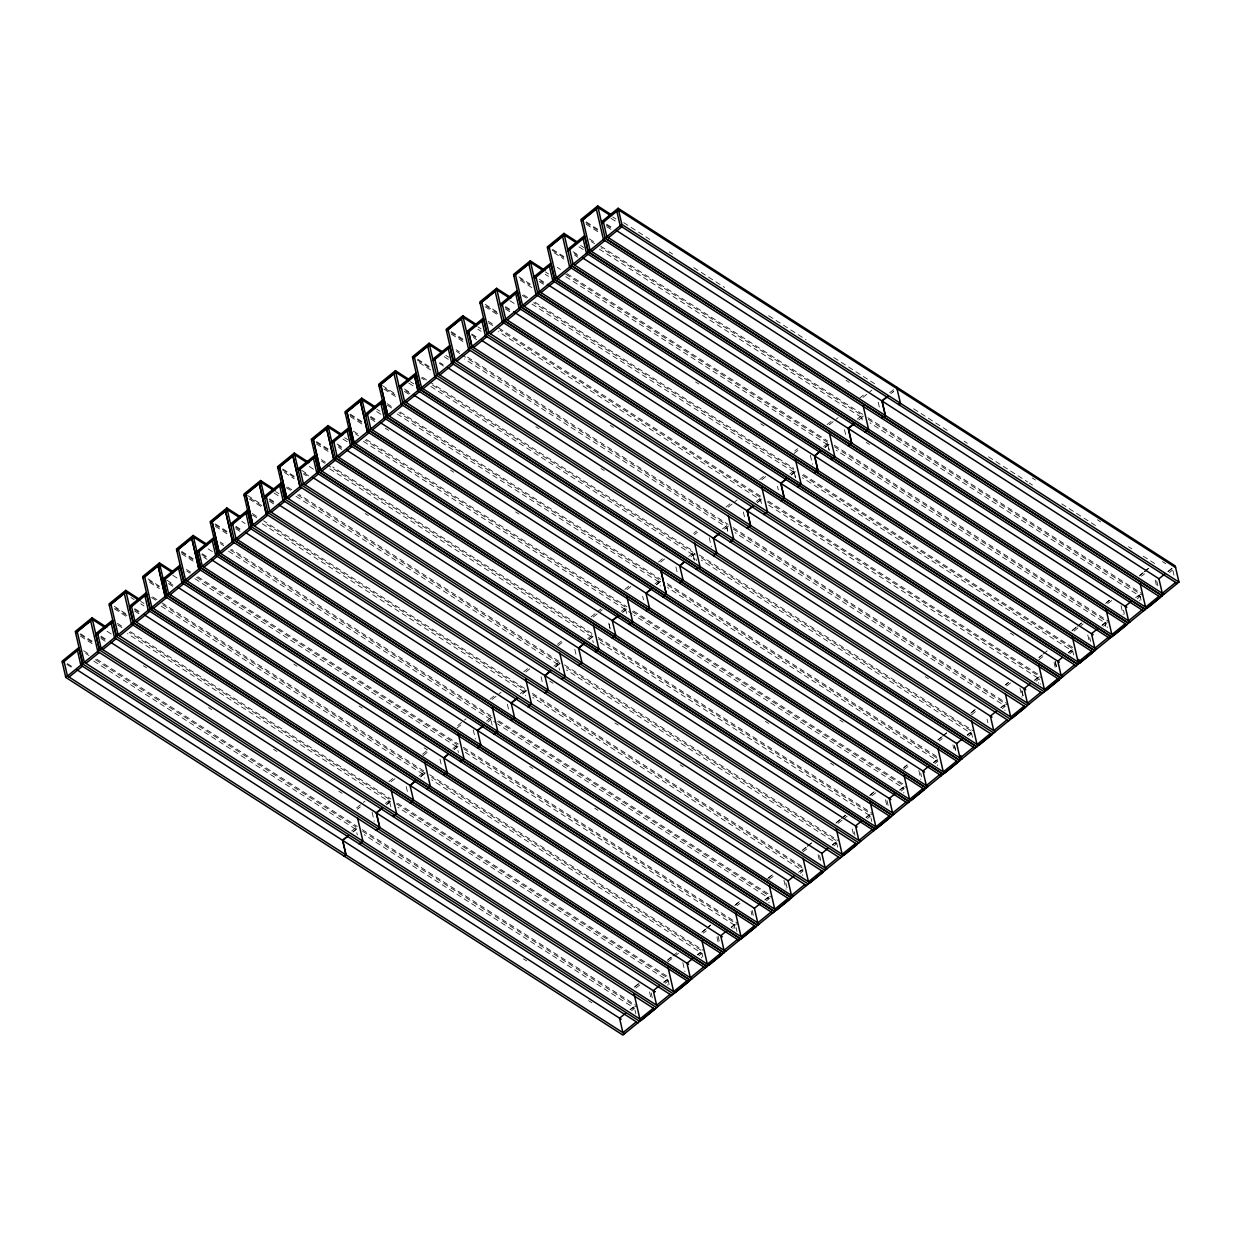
<?xml version="1.0" encoding="UTF-8"?>
<svg xmlns="http://www.w3.org/2000/svg" width="1241" height="1241" viewBox="0 0 1241 1241"><rect width="100%" height="100%" fill="white"/><g stroke="black" fill="none" stroke-linecap="round" stroke-linejoin="round"><path stroke-width="0.75" stroke-dasharray="5 3.75" d="M356.555 807.969L364.932 801.159M388.883 781.644L394.467 777.114M422.592 754.171L426.78 750.789M457.696 725.582L466.073 718.787M490.009 699.257L494.213 695.86M523.718 671.8L527.921 668.403M557.426 644.327L561.63 640.945M591.135 616.87L600.908 608.943M624.844 589.413L630.444 584.883M658.568 561.956L662.756 558.559M693.657 533.351L696.465 531.101M725.985 507.026L730.173 503.644M759.694 479.569L763.882 476.172M794.798 450.979L797.591 448.715M827.111 424.655L831.315 421.257M859.439 398.33L865.024 393.8M357.299 809.272L360.293 806.867M391.008 781.814L395.491 778.2M423.243 755.567L429.2 750.727M456.952 728.11L461.419 724.48M492.15 699.428L501.085 692.183M525.858 671.97L530.326 668.356M558.078 645.723L562.561 642.109M593.276 617.056L602.211 609.796M626.984 589.599L631.467 585.969M660.693 562.126L665.176 558.512M694.402 534.669L697.395 532.265M728.126 507.212L737.045 499.952M761.834 479.755L766.302 476.125M794.054 453.492L798.521 449.878M829.252 424.825L838.187 417.581M862.96 397.368L871.896 390.124M351.684 830.974L357.361 826.506M385.393 803.516L391.07 799.049M419.101 776.044L424.794 771.576L425.167 773.205L420.513 776.975M452.81 748.587L457.107 745.252M486.519 721.13L492.212 716.662L231.524 549.298M520.227 693.672L525.92 689.205L263.604 520.801M553.951 666.215L559.629 661.748L560.001 663.361L555.363 667.146M587.66 638.743L593.229 634.213L332.65 466.926M621.369 611.286L627.046 606.818M655.077 583.828L660.755 579.361M688.786 556.371L693.083 553.036M722.495 528.914L728.172 524.447M756.203 501.442L761.896 496.974L496.322 326.476M789.912 473.984L795.605 469.517M823.621 446.527L827.918 443.192M857.329 419.07L863.022 414.603M889.657 392.745L893.939 389.41M352.987 831.827L357.625 828.042M386.696 804.37L391.334 800.585L129.142 632.258M420.404 776.913L425.043 773.127L424.67 771.514L159.22 601.094M454.113 749.455L458.751 745.67M555.239 667.069L559.893 663.283L559.52 661.67L298.941 494.383M588.963 639.611L593.601 635.826M622.672 612.154L627.31 608.369L365.102 440.028M656.38 584.682L661.019 580.912L398.811 412.57M728.436 525.982L723.798 529.767L726.885 527.425L728.141 532.87L726.776 527.347L464.568 359.006M757.506 502.31L762.145 498.525L499.952 330.184M791.215 474.838L795.869 471.068L533.661 302.726M824.924 447.38L829.577 443.595M858.756 420.001L861.719 417.581L862.557 421.211L861.611 417.503L863.286 416.138L601.078 247.812M890.867 393.676L893.83 391.256L890.976 393.754M353.096 831.904L356.074 829.484M386.804 804.447L389.783 802.027L127.466 633.624M454.222 749.517L457.2 747.098M487.93 722.06L490.909 719.64M526.293 690.818L521.654 694.603L526.184 690.741L263.976 522.414M589.072 639.673L593.71 635.904M622.78 612.216L625.743 609.796M656.489 584.759L661.127 580.974M694.836 553.517L690.198 557.302L694.727 553.439L696.403 560.715M757.615 502.372L760.593 499.952L498.277 331.549M791.324 474.915L795.977 471.13L795.481 469.439M825.048 447.458L829.686 443.673M634.306 987.153L638.774 983.524M668.015 959.696L670.993 957.276M701.739 932.224L710.643 924.964M735.448 904.767L739.9 901.137M767.667 878.519L772.119 874.889M802.865 849.852L805.828 847.432M807.317 846.222L811.785 842.592M836.574 822.395L845.493 815.12M870.282 794.923L874.734 791.293M903.991 767.465L906.969 765.045M937.7 740.008L946.619 732.748M971.408 712.551L975.876 708.921M1005.117 685.094L1008.095 682.659M1038.841 657.621L1041.804 655.201M1043.293 653.991L1047.745 650.362M1072.55 630.164L1081.454 622.904M1106.258 602.707L1109.221 600.287M1139.967 575.25L1142.93 572.83M1144.419 571.62L1148.887 567.99M635.051 986.75L639.224 983.353M667.363 960.425L671.552 957.028M672.932 955.88L677.121 952.483M702.468 931.836L705.26 929.556M706.641 928.423L710.829 925.026M734.781 905.511L740.365 900.966M768.505 878.039L772.678 874.641M802.213 850.581L806.386 847.184M807.782 846.052L811.955 842.639M835.922 823.124L840.095 819.712M841.491 818.579L845.664 815.182M869.631 795.667L875.2 791.122M903.339 768.195L907.512 764.797M938.444 739.605L941.221 737.34M942.617 736.208L946.805 732.795M970.757 713.28L976.326 708.735M1005.862 684.691L1008.654 682.41M1039.57 657.218L1042.362 654.953M1071.883 630.893L1076.071 627.496M1077.467 626.364L1081.64 622.951M1105.607 603.436L1109.78 600.039M1139.316 575.979L1143.488 572.582M1144.885 571.434L1149.057 568.037M635.795 988.069L640.387 984.563M668.015 961.806L678.424 953.336M703.213 933.139L706.315 930.843M736.921 905.682L740.024 903.386M769.156 879.435L775.222 874.719M802.865 851.978L807.441 848.472M838.063 823.295L847.107 816.159M871.771 795.838L876.348 792.332M903.991 769.591L910.072 764.875M939.189 740.924L942.291 738.628M971.548 714.8L977.489 709.945M1006.606 685.994L1011.198 682.488M1038.826 659.747L1043.417 656.241M1074.023 631.08L1083.067 623.944M1107.732 603.622L1112.324 600.117M1141.441 576.15L1144.559 573.854M629.963 1009.693L632.941 1007.273L633.779 1010.903M663.687 982.22L666.65 979.801L667.906 985.261M697.395 954.763L700.358 952.343L701.615 957.804M731.104 927.306L734.067 924.886L735.68 925.926L732.717 928.346M764.813 899.849L767.776 897.429L769.048 902.874M798.521 872.392L801.5 869.957L802.756 875.417M832.23 844.919L835.209 842.499L836.046 846.145M865.939 817.462L868.917 815.042L869.755 818.672M899.647 790.005L902.626 787.585L903.882 793.03M933.356 762.548L936.335 760.128L937.591 765.573M967.08 735.075L970.043 732.655L970.881 736.301M1000.789 707.618L1003.752 705.198L1005.008 710.659M1034.498 680.161L1037.46 677.741L1038.717 683.202M1068.206 652.704L1071.169 650.284L1072.022 653.914M1101.915 625.247L1104.893 622.827L1106.507 623.851L1107.344 627.496M1135.624 597.774L1138.602 595.354L1139.859 600.815M1167.843 571.527L1172.311 567.897L1173.986 575.172M630.288 1009.833L634.461 1006.42M663.997 982.376L668.17 978.963M697.706 954.918L700.482 952.638M731.414 927.446L735.587 924.049M765.123 899.989L769.296 896.591M800.228 871.399L803.02 869.119M832.54 845.074L836.729 841.662M866.249 817.602L870.437 814.205M899.958 790.145L904.146 786.747M933.682 762.688L937.855 759.29M967.391 735.23L971.563 731.818M1001.099 707.773L1005.272 704.361M1034.808 680.301L1038.981 676.903M1068.517 652.844L1074.085 648.314L802.12 473.705M1102.225 625.386L1106.398 621.989M1137.33 596.797L1140.122 594.517M1168.262 571.605L1172.435 568.192M631.591 1010.717L634.554 1008.266L364.218 834.712M665.3 983.26L668.263 980.809L397.927 807.255M699.009 955.803L701.972 953.352L431.635 779.782M766.426 900.888L769.404 898.422L497.424 723.829M800.135 873.416L803.113 870.965L532.761 697.411M833.843 845.959L836.822 843.508L566.47 669.954M867.552 818.502L870.53 816.051M901.261 791.044L904.239 788.593L633.887 615.024M934.985 763.587L937.948 761.121L667.596 587.567M968.694 736.115L971.656 733.664L701.32 560.11M1002.402 708.658L1005.365 706.207L735.029 532.653M1036.111 681.2L1039.074 678.749L1040.346 684.225M1069.82 653.743L1072.782 651.292L802.446 477.723M1103.528 626.271L1106.507 623.82L836.155 450.266M1137.237 598.814L1140.215 596.363L869.863 422.809M1169.456 572.566L1172.435 570.115M1032.233 477.94L1035.49 480.034M1097.37 519.762L1100.627 521.856M1162.522 561.584L1165.78 563.678M623.727 222.666L649.788 239.389M669.333 251.939L672.591 254.033M693.766 267.622L724.697 287.478M768.675 315.71L806.138 339.755M833.812 357.532L874.533 383.671M913.609 408.754L949.427 431.759M964.086 441.16L967.344 443.254M988.519 456.843L1027.61 481.942M1029.239 482.997L1032.496 485.076M1061.8 503.908L1097.633 526.898M1128.581 546.769L1131.839 548.863M1143.24 556.185L1154.626 563.492M612.697 216.958L615.955 219.052M611.037 218.323L617.553 222.496M606.709 224.233L613.225 228.422M606.306 225.024L612.821 229.213M606.678 226.653L611.565 229.787M846.083 380.335L849.34 382.43M586.264 221.891L599.294 230.252M585.845 222.682L598.876 231.043M586.217 224.295L599.248 232.672M589.304 238.877L594.191 242.011M600.706 246.199L862.914 414.525M867.909 417.736L1141.503 593.384M591.305 241.53L594.563 243.624M868.281 419.349L1141.875 594.997M599.403 249.177L861.611 417.503M580.617 245.47L583.875 247.548M578.958 246.819L583.844 249.968M573.001 251.706L577.887 254.839M574.226 253.536L577.484 255.63M574.599 255.15L577.856 257.244M866.218 442.37L869.476 444.464M552.555 249.348L563.957 256.67M552.136 250.139L565.167 258.516M554.138 252.807L563.91 259.074M557.225 267.373L560.482 269.468M566.997 273.656L827.576 440.943M834.2 445.193L1107.794 620.841M565.741 274.23L827.949 442.556M834.572 446.807L1108.166 622.47M565.694 276.634L827.902 444.961L829.267 450.483M545.28 271.872L548.538 273.966M545.233 274.292L548.491 276.371M539.292 279.163L544.178 282.296M540.502 280.993L543.76 283.088M539.246 281.567L544.132 284.701M695.596 381.933L698.854 384.027M760.749 423.755L763.991 425.849M518.847 276.821L530.233 284.127M520.057 278.651L529.829 284.918M520.429 280.264L531.831 287.586M523.516 294.846L528.402 297.98M534.918 302.152L793.852 468.4M522.259 295.405L527.146 298.554M802.493 475.319L1074.458 649.927M531.986 304.092L794.193 472.418L795.45 477.878M509.896 300.694L514.782 303.843M505.583 306.62L512.099 310.808M505.165 307.411L511.68 311.6M505.537 309.025L510.423 312.158M1010.515 633.22L1013.773 635.314M485.122 304.278L498.153 312.639M486.348 306.108L497.75 313.43M485.091 306.682L498.122 315.043M488.178 321.248L494.694 325.437M768.412 501.162L1040.377 675.771M488.551 322.877L493.437 326.011M767.155 501.736L1040.749 677.384M768.737 505.18L1039.074 678.78M477.863 326.802L481.12 328.896M477.816 329.206L481.074 331.3M471.875 334.077L478.39 338.266M471.456 334.868L476.342 338.002M473.457 337.536L476.715 339.631M610.262 425.353L613.519 427.447M451.414 331.735L464.444 340.096M451.01 332.526L464.025 340.887M451.383 334.139L464.398 342.5M456.099 349.76L459.356 351.855M467.5 357.082L728.064 524.369M733.059 527.58L1006.668 703.228M456.471 351.374L459.728 353.468M461.357 354.507L726.807 524.943M733.431 529.193L1007.04 704.841M445.783 355.298L449.04 357.392M444.107 356.663L448.994 359.797M439.795 362.589L443.053 364.683M439.376 363.38L444.262 366.514M535.833 426.687L539.09 428.765M600.985 468.509L604.243 470.587M925.181 676.64L928.439 678.734M417.705 359.192L429.107 366.514M417.286 359.983L430.317 368.344M419.287 362.651L430.689 369.973M422.39 377.217L427.276 380.351M428.905 381.406L692.726 550.787M699.35 555.037L972.96 730.685M421.133 377.791L424.391 379.886M432.535 385.113L693.099 552.4M701.351 557.705L973.332 732.299M430.86 386.478L693.052 554.805L694.324 560.265M410.445 381.716L413.703 383.81M408.77 383.081L413.656 386.215M404.457 389.007L410.973 393.18M405.667 390.837L410.554 393.971M404.411 391.411L409.297 394.545M382.368 385.61L395.398 393.971M385.206 388.495L394.979 394.762M383.95 389.069L396.98 397.43M387.037 403.635L393.552 407.824M400.067 411.996L660.646 579.283M667.27 583.549L939.251 758.142M387.425 405.249L392.296 408.382M667.642 585.163L939.623 759.771M397.151 413.936L659.343 582.262L660.305 585.969M376.737 409.173L379.994 411.267M376.69 411.593L381.576 414.727M370.749 416.464L377.264 420.637M370.33 417.255L375.216 420.389M370.702 418.869L375.589 422.002M385.362 428.285L388.619 430.363M450.499 470.106L453.756 472.185M515.651 511.928L518.909 514.007M839.847 720.059L843.104 722.153M350.288 414.122L363.318 422.483M349.869 414.913L362.899 423.274M350.241 416.526L363.272 424.887M353.328 431.092L358.215 434.241M366.359 439.469L626.938 606.756M633.562 611.006L905.542 785.615M355.329 433.761L358.587 435.855M632.305 611.58L905.914 787.228M363.442 441.393L632.258 613.985M344.657 437.685L347.914 439.779M342.981 439.05L347.868 442.184M337.04 443.921L343.555 448.11M338.25 445.752L341.508 447.846M338.622 447.38L341.88 449.459M765.418 721.378L768.675 723.472M830.57 763.199L833.828 765.294M316.579 441.579L329.61 449.94M316.16 442.37L329.191 450.731M316.533 443.983L329.563 452.345M321.248 459.604L326.135 462.738M598.224 637.424L871.834 813.072M321.621 461.218L324.878 463.312M326.507 464.351L591.973 634.787M598.596 639.037L872.206 814.685M329.718 468.85L591.926 637.191L593.307 642.714M600.179 642.481L870.53 816.082M309.273 466.507L314.159 469.641M301.703 470.339L308.202 474.527M304.541 473.224L309.428 476.358M303.285 473.783L306.543 475.877M365.164 513.526L368.422 515.604M282.87 469.036L294.272 476.358M282.452 469.827L295.482 478.188M284.453 472.495L294.226 478.762M287.54 487.061L292.426 490.195M564.515 664.881L838.109 840.529M286.283 487.635L291.17 490.769M297.685 494.957L559.893 663.283M566.516 667.534L838.482 842.143M296.01 496.307L558.217 664.649L559.582 670.171M275.595 491.56L278.853 493.654M273.935 492.925L278.822 496.059M269.607 498.851L276.123 503.024M269.204 499.642L275.719 503.815M269.576 501.255L274.463 504.389M549.794 681.154L553.052 683.248M614.947 722.976L618.204 725.07M680.084 764.797L683.341 766.891M247.533 495.454L262.192 504.854M250.372 498.339L261.773 505.645M249.115 498.898L262.146 507.274M252.202 513.479L257.089 516.613M532.436 693.378L804.401 867.986M252.575 515.093L257.461 518.226M532.808 695.007L804.773 869.6M262.301 523.78L524.509 692.106L525.455 695.813M241.855 521.422L245.113 523.516M235.899 526.308L242.414 530.481M235.48 527.099L240.366 530.233M235.868 528.713L240.738 531.846M215.453 523.95L228.468 532.327M215.034 524.741L228.065 533.118M215.407 526.37L228.437 534.731M220.122 541.991L223.38 544.07M498.727 720.85L770.692 895.444M220.495 543.605L223.752 545.699M230.268 549.872L492.475 718.213L490.8 719.563L492.165 725.101M497.47 721.409L771.064 897.072M228.592 551.237L495.795 722.774M208.131 548.894L213.018 552.028M202.19 553.765L207.076 556.899M201.771 554.556L208.286 558.745M203.772 557.225L207.03 559.303M529.612 766.395L532.87 768.489M594.749 808.217L598.007 810.311M181.729 551.423L193.131 558.729M181.326 552.214L194.356 560.575M181.698 553.827L193.1 561.149M186.414 569.448L191.3 572.582M197.815 576.77L458.379 744.057M463.389 747.253L736.983 922.916M186.786 571.062L190.044 573.156M196.559 577.329L457.122 744.616M463.762 748.881L737.356 924.529M194.884 578.694L457.091 747.035L458.456 752.558M465.344 752.325L735.68 925.895M172.794 575.297L177.68 578.446M166.852 580.183L173.368 584.356M169.691 583.068L172.949 585.147M168.435 583.627L173.321 586.776M293.838 664.137L297.095 666.231M358.99 705.958L362.248 708.053M424.127 747.78L427.385 749.874M148.02 578.88L159.422 586.202M149.246 580.71L159.003 586.993M149.618 582.324L159.391 588.606M152.705 596.905L157.591 600.039M429.665 774.725L703.275 950.373M151.449 597.479L156.335 600.613M162.85 604.801L425.043 773.127M431.682 777.378L703.647 951.987M161.175 606.151L423.383 774.493L424.329 778.2M140.76 601.404L144.018 603.498M130.941 597.542L134.199 599.62M140.714 603.809L143.972 605.903M134.773 608.679L141.288 612.868M134.354 609.471L139.24 612.62M134.726 611.099L139.613 614.233M114.312 606.337L125.713 613.659M115.522 608.183L126.923 615.489M114.281 608.742L127.296 617.103M117.368 623.323L122.254 626.457M130.398 631.685L390.962 798.971M397.585 803.222L669.566 977.83M117.74 624.937L122.626 628.07M396.329 803.796L666.681 977.365M107.005 631.266L111.892 634.399M101.064 636.152L107.579 640.325M100.645 636.943L107.16 641.116M101.017 638.557L105.904 641.69M143.367 665.734L146.624 667.829M208.504 707.556L211.761 709.65M273.656 749.378L276.914 751.472M338.793 791.2L342.051 793.294M80.603 633.794L93.633 642.171M80.184 634.585L93.215 642.962M80.556 636.214L93.587 644.575M83.659 650.78L90.159 654.969M96.674 659.142L357.253 826.428M362.248 829.64L635.857 1005.288M85.66 653.449L88.918 655.527M95.417 659.716L355.996 827.002M362.62 831.253L636.23 1006.916M93.758 661.081L355.95 829.407L357.33 834.929M67.355 663.609L72.242 666.743M66.936 664.4L73.452 668.573M523.423 958.843L526.68 960.922M588.575 1000.665L591.833 1002.759M1156.674 580.928L1158.473 588.265M1155.185 580.012L1156.86 587.241M1123.508 610.308L1124.346 613.923M1121.057 605.67L1123.152 614.698M1104.893 622.827L1105.731 626.457M1089.66 637.657L1090.637 641.38M1087.768 634.927L1089.024 640.356M1072.782 651.292L1073.636 654.953M1055.253 661.624L1056.51 667.038M1055.129 661.5L1056.37 666.913M1054.059 662.399L1055.315 667.813M1021.963 690.896L1023.205 696.31M1021.824 690.772L1023.08 696.185M1019.931 688.041L1022.01 697.07M987.06 719.113L987.883 722.727M971.656 733.664L972.494 737.34M878.178 402.131L879.869 409.375M954.546 745.81L955.368 749.424M954.407 745.686L955.663 751.1M952.933 744.771L953.755 748.385M844.469 429.588L845.742 435.017M920.698 773.143L921.536 776.757M918.805 770.428L920.884 779.457M827.902 444.961L829.159 450.421M810.342 455.245L812.452 464.289M886.989 800.6L888.246 806.03M885.5 799.7L887.175 806.914M794.302 472.495L795.559 477.956M870.949 817.866L871.787 821.495M777.471 486.317L778.324 489.947M854.118 831.672L854.94 835.286M852.21 828.957L853.467 834.386M761.431 503.598L760.593 499.952L761.322 503.52M836.822 843.508L837.659 847.169M743.343 511.975L744.616 517.404M819.572 855.53L820.813 860.944M818.083 854.615L819.758 861.843M709.216 537.632L711.31 546.676M785.863 882.987L787.244 888.525M783.955 880.272L786.049 889.301M693.176 554.882L694.433 560.327M675.926 566.904L677.602 574.133M752.139 910.444L753.814 917.673M751.084 911.344L751.922 914.958M736.099 927.71L736.952 931.37M734.067 924.886L734.905 928.516M642.621 596.161L643.474 599.791M718.027 936.102L719.827 943.455M716.957 937.002L718.198 942.415M625.635 609.734L626.596 613.442M701.972 953.352L702.809 957.013M682.829 962.644L684.908 971.687M668.263 980.809L669.101 984.485M574.785 649.276L576.476 656.52M651.153 992.955L652.394 998.369M649.539 991.916L650.78 997.33M634.973 1010.081L635.811 1013.757M541.076 676.733L542.348 682.162M507.367 704.205L509.058 711.434M473.24 729.848L475.35 738.891M439.95 759.12L441.222 764.549M406.241 786.577L407.513 792.006M389.658 801.95L391.039 807.472M372.114 812.235L374.208 821.278M1141.053 599.992L1140.215 596.363L1141.053 600.039M610.184 629.047L608.524 621.834L610.169 629.047"/><path stroke-width="1.5" d="M106.679 627.248L92.02 617.832L75.298 631.452L82.759 663.78M140.388 599.791L125.729 590.375L109.022 603.995L116.483 636.307M172.468 571.279L159.437 562.918L142.731 576.538L150.192 608.85L707.137 966.413M206.177 543.822L193.146 535.46L176.439 549.065L183.901 581.393L740.861 938.956M239.885 516.365L226.855 507.988L210.148 521.608L217.609 553.936L774.57 911.499M275.223 489.947L260.579 480.531L243.856 494.151L251.318 526.479M308.931 462.49L294.288 453.074L277.565 466.694L285.027 499.006M342.656 435.017L327.996 425.616L311.274 439.236L318.735 471.549L875.696 829.112M374.735 406.521L361.705 398.159L344.982 411.764L352.444 444.092L909.405 801.655M408.444 379.063L395.414 370.687L378.691 384.307L386.153 416.635L943.113 774.198M442.153 351.591L429.122 343.23L412.4 356.85L419.861 389.162L976.822 746.741M475.861 324.134L462.831 315.772L446.124 329.392L453.585 361.705M511.199 297.716L496.54 288.315L479.833 301.935L487.294 334.248M544.908 270.259L530.248 260.858L513.541 274.463L521.003 306.791L1077.964 664.354M576.987 241.762L563.957 233.386L547.25 247.006L554.711 279.334L1111.672 636.897M610.696 214.29L597.681 205.928L580.959 219.548L588.42 251.861L1145.381 609.44M159.624 566.827L158.01 565.787L144.639 576.677L151.852 607.485M776.23 910.134L219.145 552.462L212.056 521.763L225.428 510.873L232.656 541.681M328.182 429.526L326.569 428.486L313.197 439.376L320.287 470.075L877.496 827.871L890.867 816.981L333.782 459.294L326.693 428.595M75.67 633.065L92.392 619.461L105.423 627.822M109.394 605.608L126.101 591.988L139.132 600.349M143.103 578.151L159.81 564.531L172.84 572.892M176.811 550.694L193.518 537.074L206.549 545.435M210.52 523.221L227.227 509.617L240.258 517.978M244.229 495.764L260.951 482.144L273.966 490.521M277.937 468.307L294.66 454.687L307.69 463.048M311.646 440.85L328.369 427.23L341.399 435.591M345.355 413.393L362.077 399.773L375.108 408.134M379.063 385.92L395.786 372.316L408.816 380.677M412.788 358.463L429.495 344.843L442.525 353.22M446.496 331.006L463.203 317.386L476.234 325.747M480.205 303.549L496.912 289.929L509.942 298.29M513.914 276.091L530.621 262.471L543.651 270.833M547.622 248.619L564.345 235.014L575.731 242.321M581.331 221.162L598.053 207.542L609.455 214.864M230.609 523.966L247.316 510.346L251.054 526.494L808.279 884.042M264.317 496.493L281.024 482.889L284.763 499.037L841.987 856.569M298.026 469.036L314.733 455.416L318.472 471.58L875.557 829.236M331.735 441.579L348.442 427.959L352.18 444.123L909.265 801.764M365.443 414.122L382.166 400.502L385.889 416.666L942.974 774.306M399.152 386.649L415.875 373.045L419.598 389.193L976.683 746.849M432.861 359.192L449.583 345.572L453.306 361.736L1010.531 719.268M466.569 331.735L483.292 318.115L487.015 334.279L1044.255 691.811M500.278 304.278L517.001 290.658L520.724 306.822L1077.824 664.462M533.987 276.821L550.709 263.201L554.448 279.365L1111.533 637.005M567.711 249.348L584.418 235.743L588.156 251.892L1145.241 609.548M601.42 221.891L618.127 208.271L1175.227 565.927L1178.95 582.091L622.873 1035.072L65.773 677.415L62.05 661.267L78.772 647.647L82.495 663.811L639.72 1021.343M62.422 662.88L79.145 649.26M96.131 635.423L112.853 621.803M129.84 607.95L146.562 594.346M163.548 580.493L180.271 566.873M197.257 553.036L213.979 539.416M230.981 525.579L247.688 511.959M264.69 498.106L281.397 484.502M298.398 470.649L315.105 457.029M332.107 443.192L348.814 429.572M365.816 415.735L382.538 402.115M399.524 388.278L416.247 374.658M433.233 360.805L449.956 347.201M466.942 333.348L483.664 319.728M500.65 305.891L517.373 292.271M534.375 278.434L551.082 264.814M568.083 250.977L584.79 237.357M601.792 223.504L618.499 209.9L1175.599 567.54M65.773 677.415L621.865 224.435L618.127 208.271M69.062 677.059L82.433 666.169M85.924 663.346L99.296 652.456M102.77 649.601L116.142 638.712M119.632 635.888L133.004 624.983M136.494 622.144L149.866 611.255L148.237 610.215L144.887 595.664M153.341 608.416L166.713 597.526M170.203 594.687L183.575 583.782M187.05 580.959L200.421 570.069M203.912 567.215L217.284 556.325M220.758 553.502L234.13 542.612M250.992 528.868L237.62 539.757L236.007 538.718L232.641 524.183M254.483 526.044L267.854 515.139M271.329 512.3L284.701 501.411M288.191 498.572L301.563 487.682M305.038 484.843L318.41 473.953M321.9 471.115L335.272 460.225L333.658 459.186L326.569 428.486M338.746 457.386L352.118 446.481M355.609 443.658L368.98 432.768M372.455 429.913L385.827 419.024M389.317 416.2L402.689 405.311M406.164 402.456L419.536 391.567M436.398 377.838L423.026 388.743L421.413 387.704M453.26 364.109L439.872 374.999L438.259 373.96L434.908 359.425M456.735 361.271L470.106 350.381M473.597 347.542L486.968 336.637M490.443 333.813L503.815 322.924M507.305 320.085L520.677 309.18L519.064 308.14L515.698 293.605M524.152 306.356L537.524 295.467M541.014 292.612L554.386 281.723M557.861 278.899L571.248 268.009M574.723 265.155L588.094 254.265M591.585 251.442L604.956 240.537M608.431 237.698L621.803 226.808M348.519 835.457L342.578 840.297L345.944 854.847L344.269 856.212M382.244 808L376.287 812.839L379.653 827.39L376.287 830.291M414.463 781.752L410.011 785.382L413.47 799.995L409.995 802.834M448.172 754.295L443.72 757.925L447.179 772.538L443.704 775.377M544.83 692.99L548.32 690.151L544.846 675.538L550.787 670.698M584.495 643.241L578.554 648.081L582.029 662.694L578.539 665.533M612.247 638.076L615.738 635.237L612.263 620.624L618.204 615.784M651.913 588.312L645.972 593.167L649.446 607.78L645.956 610.619M684.148 562.064L679.68 565.694L683.155 580.323L679.68 583.146M753.054 505.94L747.113 510.78L750.464 525.315L748.788 526.68M786.763 478.483L780.822 483.323L784.172 497.858L782.497 499.223M820.472 451.01L814.53 455.85L817.881 470.401L816.206 471.766M854.18 423.553L848.239 428.393L851.59 442.944L849.93 444.309M887.889 396.096L881.948 400.936L885.298 415.487L881.932 418.388M348.643 835.534L342.702 840.374L346.053 854.925L344.377 856.274M382.352 808.077L376.411 812.917L379.762 827.452L377.978 828.755M410.119 785.46L416.061 780.62M443.828 757.987L448.28 754.357M477.537 730.53L483.478 725.69L477.428 730.468L480.887 745.081L477.413 747.92M511.245 703.073L517.187 698.233L511.137 702.995L514.612 717.624L511.121 720.447M544.954 675.616L550.895 670.776M578.663 648.159L584.604 643.303M612.371 620.686L618.328 615.846M646.08 593.229L652.037 588.389M679.804 565.772L684.256 562.142M713.513 538.315L719.454 533.475L713.389 538.237L716.864 552.85L713.389 555.689M753.163 506.002L747.222 510.858L750.572 525.393L747.098 528.232M786.872 478.545L780.93 483.385L784.281 497.936L780.806 500.775M820.58 451.088L814.639 455.928L817.99 470.479L814.515 473.317M854.289 423.631L848.348 428.471L851.714 443.006L848.223 445.845M887.998 396.174L882.056 401.014L885.422 415.549L883.639 416.836M359.316 843.958L360.991 842.592M394.7 815.135L393.025 816.5L396.639 813.739L391.194 790.253M411.686 801.283L413.362 799.933M426.733 789.028L428.409 787.678M445.395 773.826L447.07 772.46M462.117 760.206L460.442 761.571L464.056 758.825L458.208 733.524M479.104 746.368L480.779 745.003M494.151 734.114L495.826 732.748M512.828 718.911L514.488 717.546M527.859 706.656L529.535 705.291M546.536 691.439L548.196 690.089M561.568 679.184L563.243 677.834M580.245 663.982L581.905 662.616M595.292 651.727L596.952 650.362M613.954 636.524L615.629 635.159M629.001 624.27L630.661 622.904M647.662 609.067L649.338 607.702M664.385 595.447L662.71 596.812L666.324 594.051L660.895 570.581M681.371 581.61L683.046 580.245M696.418 569.355L698.094 567.99M715.08 554.138L716.755 552.788M730.127 541.883L731.802 540.533M763.836 514.426L765.511 513.06M797.544 486.968L799.22 485.603M832.928 458.146L831.253 459.511L834.867 456.75L829.438 433.264M866.637 430.689L864.961 432.054L868.576 429.293L863.147 405.807M900.346 403.232L898.686 404.582L900.47 403.294L896.623 387.068M359.425 844.02L362.93 841.196L357.486 817.71M426.842 789.105L430.348 786.282L424.903 762.796M494.259 734.191L497.765 731.352L492.336 707.866M527.983 706.718L531.474 703.895L525.626 678.594M561.692 679.261L565.182 676.438L559.753 652.952M595.401 651.804L598.891 648.981L593.462 625.48M629.109 624.347L632.6 621.524L627.17 598.022M696.527 569.417L700.033 566.594L694.588 543.108M730.235 541.96L733.741 539.137L728.296 515.651M763.944 514.503L767.45 511.68L761.602 486.379M797.653 487.046L801.159 484.207L795.31 458.922M625.511 1013.323L619.569 1018.163L622.92 1032.698L636.292 1021.808M670.016 994.351L656.644 1005.241L653.278 990.706L659.219 985.85M692.928 958.393L686.987 963.233L690.353 977.784L703.725 966.894M726.637 930.936L720.695 935.776L724.061 950.327L737.433 939.421M771.142 911.964L757.77 922.854L754.404 908.319L760.361 903.479M794.069 876.022L788.128 880.862L791.479 895.397L804.851 884.507M838.559 857.05L825.187 867.94L821.837 853.405L827.778 848.549M861.487 821.092L855.545 825.932L858.896 840.483L872.268 829.593L873.881 830.617M895.195 793.635L889.254 798.475L892.605 813.026L905.977 802.12M928.904 766.178L922.963 771.018L926.313 785.553L939.685 774.663M962.613 738.721L956.671 743.561L960.038 758.096L961.651 759.135L960.798 755.505M996.321 711.248L990.38 716.088L993.746 730.639L1007.118 719.749M1040.827 692.292L1027.455 703.182L1024.089 688.631L1030.03 683.791M1062.265 657.544L1057.797 661.174L1061.164 675.725L1074.535 664.819M1097.463 628.877L1091.506 633.717L1094.872 648.252L1108.244 637.362M1131.172 601.404L1125.23 606.26L1128.581 620.795L1141.953 609.905M606.818 236.659L1163.903 594.346L1162.29 593.338L1158.939 578.787L1164.88 573.947M960.038 758.096L973.409 747.206M1162.29 593.338L1175.661 582.448M653.293 1008.173L639.906 1019.063L634.073 993.777M720.711 953.259L707.339 964.148L701.91 940.662M754.419 925.786L741.048 936.691L735.618 913.205M225.428 510.873L232.517 541.572L789.741 899.368L776.37 910.258L774.756 909.219L788.128 898.329M821.837 870.872L808.465 881.762L803.051 858.291M889.254 815.942L875.882 826.847L870.05 801.562M922.963 788.485L909.591 799.375L904.177 775.904M956.671 761.028L943.3 771.918L937.886 748.447M990.396 733.571L977.024 744.46L971.594 720.974M1024.104 706.113L1010.732 717.003L1005.303 693.517M1091.522 651.184L1078.15 662.074L1072.317 636.788M1125.23 623.727L1111.858 634.616L1106.026 609.331M603.343 239.513L1160.552 597.309L1147.18 608.199L1145.567 607.159L1158.939 596.269M621.865 224.435L1178.95 582.091M1177.275 583.487L620.19 225.769L616.839 211.218M616.482 230.516L1158.923 578.756M605.143 238.055L1162.228 595.696M1162.088 595.82L605.143 238.256L597.681 205.928M589.971 250.403L1147.056 608.074M1143.566 610.944L586.481 253.226L583.115 238.675M582.774 257.973L1126.844 607.283M1130.194 621.834L573.109 264.116L569.743 249.581M571.434 265.512L1128.519 623.168M1128.379 623.277L571.418 265.714L563.957 233.386M556.247 277.86L1113.472 635.656L1126.844 624.766L569.619 266.97L562.545 236.255L549.158 247.161L556.387 277.968M1109.857 638.401L552.772 280.683L549.406 266.148M547.436 284.391L1093.135 634.756M1096.486 649.291L539.401 291.573L536.034 277.038M537.725 292.969L1094.81 650.625M1094.671 650.734L537.71 293.171L530.248 260.858M535.91 294.427L1093.135 652.223L1079.763 663.113L522.539 305.317L515.449 274.618L528.821 263.728L536.05 294.536M519.064 308.187L1076.149 665.859M513.727 311.848L1059.411 662.213M505.692 319.046L1062.777 676.748M504.017 320.442L1061.102 678.082M1060.962 678.191L504.001 320.628L496.54 288.315M502.202 321.884L1059.287 679.556M488.83 332.774L1046.054 690.57L1059.426 679.68L1057.813 678.641L1044.441 689.546L1039.012 666.06M1042.44 693.316L485.355 335.613L481.989 321.062M481.648 340.36L1025.702 689.639L1024.089 688.631M471.983 346.503L468.617 331.952L471.983 346.534L1029.068 704.221M470.308 347.899L1027.393 705.54M468.493 349.341L1025.718 707.137L1012.346 718.043L455.121 360.247M451.631 363.07L1008.731 720.788M447.939 367.817L991.993 717.127M438.259 373.991L995.36 731.678M436.599 375.356L993.684 733.012M434.784 376.814L992.009 734.61L978.637 745.5L421.537 387.812L414.323 357.005L427.695 346.099L434.908 376.907M417.922 390.527L414.572 375.992L417.922 390.558L975.023 748.245M414.23 395.274L956.656 743.514M961.651 759.104L404.55 401.417L401.2 386.882M402.891 402.813L959.976 760.469M959.836 760.578L402.875 403.015L395.414 370.687M401.076 404.271L958.3 762.067L944.913 772.957L387.704 415.161L380.615 384.462L393.986 373.572L401.2 404.38M941.314 775.703L384.214 417.984L380.863 403.449M380.522 422.731L924.576 772.057M927.927 786.592L370.842 428.89L367.491 414.339M369.166 430.27L926.267 787.926M926.127 788.035L369.166 430.472L361.705 398.159M353.995 442.618L911.204 800.414L924.576 789.524L367.367 431.728L360.278 401.029L346.906 411.919L353.995 442.618L347.03 412.028M907.59 803.16L350.505 445.457L347.154 430.906M346.813 450.188L890.867 799.514M337.133 456.347L894.218 814.049M335.458 457.743L892.558 815.384M892.419 815.492L335.458 457.929L327.996 425.616M873.881 830.586L316.796 472.914L313.446 458.363M313.089 477.661L857.159 826.971M860.509 841.522L303.424 483.804L300.074 469.253M301.749 485.2L858.834 842.841M857.035 844.314L299.95 486.643L292.86 455.943L279.489 466.833L286.578 497.548L843.787 855.344L857.159 844.438L855.545 843.415L842.174 854.304L836.341 829.019M283.088 500.371L840.173 858.089M279.38 505.118L821.821 853.358M826.801 868.979L269.716 511.261L266.35 496.726M268.04 512.657L825.125 870.313M806.464 885.547L249.379 527.828L246.013 513.293M245.671 532.575L788.113 880.815M236.007 538.749L793.092 896.436M234.332 540.114L791.417 897.77L234.316 540.316L226.855 507.988M774.431 911.608L217.33 553.967L213.607 537.803L196.885 551.423L200.623 567.571L757.708 925.228M772.755 913.004L215.67 555.285L212.304 540.75M211.963 560.032L754.388 908.272M759.383 923.893L202.299 566.191L198.932 551.64M757.568 925.336L200.608 567.773L193.146 535.46M185.436 579.919L742.661 937.715L756.033 926.825L198.808 569.03L191.719 538.33L178.347 549.22L185.561 580.028M740.722 939.065L183.621 581.424L179.898 565.26L163.176 578.88L166.915 595.044L723.999 952.685M739.047 940.461L181.962 582.758L178.595 568.207M178.254 587.505L722.309 936.815M725.675 951.366L168.59 593.648L165.224 579.097M723.86 952.809L166.899 595.23L159.437 562.918M151.728 607.392L708.952 965.188L722.324 954.282L165.1 596.487L158.01 565.787M707.013 966.537L149.913 608.881L146.19 592.717L129.467 606.337L133.206 622.501L690.291 980.142M148.253 610.246L705.338 967.918M144.545 614.962L688.6 964.273M691.966 978.823L134.866 621.105L131.515 606.554M690.151 980.266L133.19 622.703L125.729 590.375M688.476 981.631L131.391 623.959L124.302 593.245L110.93 604.134L118.143 634.958M118.019 634.849L675.244 992.645L688.615 981.755L687.002 980.716L673.63 991.606L668.201 968.12M673.429 993.886L116.204 636.338L112.481 620.19L95.759 633.794L99.497 649.958L656.582 1007.614M671.629 995.391L114.529 637.672L111.178 623.122M110.837 642.419L654.891 991.699M653.278 990.706L654.891 991.73M658.257 1006.28L101.157 648.562L97.806 634.027M97.682 651.416L654.907 1009.212L641.535 1020.102L84.31 662.306L77.221 631.607L90.593 620.702L97.806 651.525M637.921 1022.848L80.82 665.129L77.469 650.594M77.128 669.876L621.183 1019.202M67.448 676.019L624.549 1033.737M1140.153 583.673L1145.567 607.159M1078.801 659.374L1079.623 662.989M769.327 885.748L774.756 909.219M603.452 222.123L606.818 236.69M603.467 239.606L596.254 208.798L582.882 219.688L590.096 250.511M660.879 570.565L666.293 594.051M502.326 304.495L505.692 319.077M502.326 321.993L495.112 291.185L481.741 302.075L488.954 332.883M462.831 315.772L470.292 348.085M468.617 349.45L461.404 318.642L448.032 329.532L455.245 360.34M448.28 348.519L451.631 363.101M429.122 343.23L436.584 375.558M380.739 384.57L387.828 415.27M360.402 401.138L367.491 431.837M333.782 441.796L337.133 456.378M313.321 439.485L320.411 470.184M294.288 453.074L301.749 485.386M292.985 456.052L300.074 486.751M279.613 466.942L286.702 497.657M279.721 485.82L283.088 500.402M260.579 480.531L268.04 512.859M259.276 483.509L266.365 514.208M245.904 494.399L252.993 525.114M212.195 521.872L219.285 552.571M191.859 538.439L198.948 569.138M158.134 565.896L165.224 596.595M92.02 617.832L99.482 650.16M64.098 661.484L67.448 676.066M259.152 483.401L245.765 494.306L252.854 525.005L810.078 882.801L823.45 871.911L266.241 514.115L259.152 483.401"/></g></svg>
